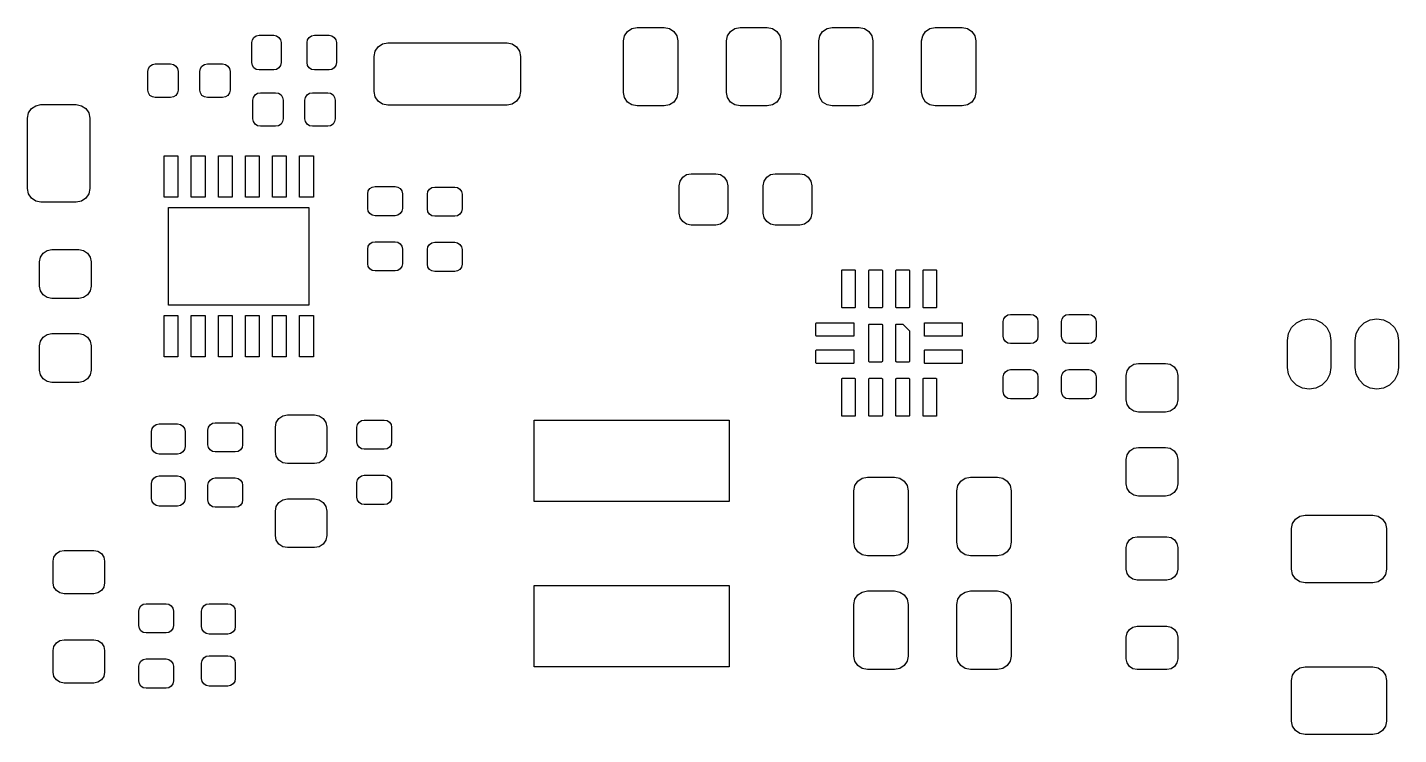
# Model space of a CAD drawing. Extents: x 102.2 to 184.7, y -143.6 to -85.5.
# Drawn here: x 125.5 to 150.8, y -143.62 to -130.57 of the extents above; entities that cross this region are included whole.
import ezdxf

# ---------------------------------------------------------------- set-up
doc = ezdxf.new("R2010")
doc.units = 0
doc.layers.add('BLACK', color=7, linetype='CONTINUOUS')

msp = doc.modelspace()

# ---------------------------------------------------------------- linework, layer by layer
at = {"layer": 'BLACK', "linetype": 'CONTINUOUS'}
for p, q in [((129.65, -130.803), (129.68, -130.76)), ((129.68, -130.76), (129.723, -130.73)), ((129.723, -130.73), (129.775, -130.72)), ((129.775, -130.72), (130.045, -130.72)), ((130.045, -130.72), (130.097, -130.73)), ((130.097, -130.73), (130.14, -130.76)), ((130.14, -130.76), (130.17, -130.803)), ((130.67, -130.803), (130.7, -130.76)), ((130.7, -130.76), (130.743, -130.73)), ((130.743, -130.73), (130.795, -130.72)), ((130.795, -130.72), (131.065, -130.72)), ((131.065, -130.72), (131.117, -130.73)), ((131.117, -130.73), (131.16, -130.76)), ((131.16, -130.76), (131.19, -130.803)), ((136.5, -130.825), (136.519, -130.729)), ((136.519, -130.729), (136.573, -130.648)), ((136.573, -130.648), (136.654, -130.594)), ((136.654, -130.594), (136.75, -130.575)), ((136.75, -130.575), (137.25, -130.575)), ((137.25, -130.575), (137.346, -130.594)), ((137.346, -130.594), (137.427, -130.648)), ((137.427, -130.648), (137.481, -130.729)), ((137.481, -130.729), (137.5, -130.825)), ((138.4, -130.825), (138.419, -130.729)), ((138.419, -130.729), (138.473, -130.648)), ((138.473, -130.648), (138.554, -130.594)), ((138.554, -130.594), (138.65, -130.575)), ((138.65, -130.575), (139.15, -130.575)), ((139.15, -130.575), (139.246, -130.594)), ((139.246, -130.594), (139.327, -130.648)), ((139.327, -130.648), (139.381, -130.729)), ((139.381, -130.729), (139.4, -130.825)), ((140.1, -130.825), (140.119, -130.729)), ((140.119, -130.729), (140.173, -130.648)), ((140.173, -130.648), (140.254, -130.594)), ((140.254, -130.594), (140.35, -130.575)), ((140.35, -130.575), (140.85, -130.575)), ((140.85, -130.575), (140.946, -130.594)), ((140.946, -130.594), (141.027, -130.648)), ((141.027, -130.648), (141.081, -130.729)), ((141.081, -130.729), (141.1, -130.825)), ((142, -130.825), (142.019, -130.729)), ((142.019, -130.729), (142.073, -130.648)), ((142.073, -130.648), (142.154, -130.594)), ((142.154, -130.594), (142.25, -130.575)), ((142.25, -130.575), (142.75, -130.575)), ((142.75, -130.575), (142.846, -130.594)), ((142.846, -130.594), (142.927, -130.648)), ((142.927, -130.648), (142.981, -130.729)), ((142.981, -130.729), (143, -130.825)), ((129.64, -130.855), (129.65, -130.803)), ((129.64, -131.225), (129.64, -130.855)), ((130.17, -130.803), (130.18, -130.855)), ((130.18, -130.855), (130.18, -131.225)), ((130.66, -130.855), (130.67, -130.803)), ((130.66, -131.225), (130.66, -130.855)), ((131.19, -130.803), (131.2, -130.855)), ((131.2, -130.855), (131.2, -131.225)), ((131.9, -131.11), (131.919, -131.014)), ((131.919, -131.014), (131.973, -130.933)), ((131.973, -130.933), (132.054, -130.879)), ((132.054, -130.879), (132.15, -130.86)), ((132.15, -130.86), (134.35, -130.86)), ((134.35, -130.86), (134.446, -130.879)), ((134.446, -130.879), (134.527, -130.933)), ((134.527, -130.933), (134.581, -131.014)), ((134.581, -131.014), (134.6, -131.11)), ((136.5, -131.775), (136.5, -130.825)), ((137.5, -130.825), (137.5, -131.775)), ((138.4, -131.775), (138.4, -130.825)), ((139.4, -130.825), (139.4, -131.775)), ((140.1, -131.775), (140.1, -130.825)), ((141.1, -130.825), (141.1, -131.775)), ((142, -131.775), (142, -130.825)), ((143, -130.825), (143, -131.775)), ((127.731, -131.336), (127.761, -131.291)), ((127.761, -131.291), (127.806, -131.261)), ((127.806, -131.261), (127.86, -131.25)), ((127.86, -131.25), (128.14, -131.25)), ((128.14, -131.25), (128.194, -131.261)), ((128.194, -131.261), (128.239, -131.291)), ((128.239, -131.291), (128.269, -131.336)), ((128.691, -131.336), (128.721, -131.291)), ((128.721, -131.291), (128.766, -131.261)), ((128.766, -131.261), (128.82, -131.25)), ((128.82, -131.25), (129.1, -131.25)), ((129.1, -131.25), (129.154, -131.261)), ((129.154, -131.261), (129.199, -131.291)), ((129.199, -131.291), (129.229, -131.336)), ((129.65, -131.277), (129.64, -131.225)), ((129.68, -131.32), (129.65, -131.277)), ((130.17, -131.277), (130.14, -131.32)), ((130.18, -131.225), (130.17, -131.277)), ((130.67, -131.277), (130.66, -131.225)), ((130.7, -131.32), (130.67, -131.277)), ((131.19, -131.277), (131.16, -131.32)), ((131.2, -131.225), (131.19, -131.277)), ((131.9, -131.76), (131.9, -131.11)), ((134.6, -131.11), (134.6, -131.76)), ((127.72, -131.39), (127.731, -131.336)), ((127.72, -131.73), (127.72, -131.39)), ((128.269, -131.336), (128.28, -131.39)), ((128.28, -131.39), (128.28, -131.73)), ((128.68, -131.39), (128.691, -131.336)), ((128.68, -131.73), (128.68, -131.39)), ((129.229, -131.336), (129.24, -131.39)), ((129.24, -131.39), (129.24, -131.73)), ((129.723, -131.35), (129.68, -131.32)), ((129.775, -131.36), (129.723, -131.35)), ((130.045, -131.36), (129.775, -131.36)), ((130.097, -131.35), (130.045, -131.36)), ((130.14, -131.32), (130.097, -131.35)), ((130.743, -131.35), (130.7, -131.32)), ((130.795, -131.36), (130.743, -131.35)), ((131.065, -131.36), (130.795, -131.36)), ((131.117, -131.35), (131.065, -131.36)), ((131.16, -131.32), (131.117, -131.35)), ((127.731, -131.784), (127.72, -131.73)), ((127.761, -131.829), (127.731, -131.784)), ((128.269, -131.784), (128.239, -131.829)), ((128.28, -131.73), (128.269, -131.784)), ((128.691, -131.784), (128.68, -131.73)), ((128.721, -131.829), (128.691, -131.784)), ((129.229, -131.784), (129.199, -131.829)), ((129.24, -131.73), (129.229, -131.784)), ((129.701, -131.821), (129.746, -131.791)), ((129.746, -131.791), (129.8, -131.78)), ((129.8, -131.78), (130.08, -131.78)), ((130.08, -131.78), (130.134, -131.791)), ((130.134, -131.791), (130.179, -131.821)), ((130.661, -131.821), (130.706, -131.791)), ((130.706, -131.791), (130.76, -131.78)), ((130.76, -131.78), (131.04, -131.78)), ((131.04, -131.78), (131.094, -131.791)), ((131.094, -131.791), (131.139, -131.821)), ((131.919, -131.856), (131.9, -131.76)), ((134.6, -131.76), (134.581, -131.856)), ((136.519, -131.871), (136.5, -131.775)), ((137.5, -131.775), (137.481, -131.871)), ((138.419, -131.871), (138.4, -131.775)), ((139.4, -131.775), (139.381, -131.871)), ((140.119, -131.871), (140.1, -131.775)), ((141.1, -131.775), (141.081, -131.871)), ((142.019, -131.871), (142, -131.775)), ((143, -131.775), (142.981, -131.871)), ((125.573, -132.073), (125.654, -132.019)), ((125.654, -132.019), (125.75, -132)), ((125.75, -132), (126.4, -132)), ((126.4, -132), (126.496, -132.019)), ((126.496, -132.019), (126.577, -132.073)), ((127.806, -131.859), (127.761, -131.829)), ((127.86, -131.87), (127.806, -131.859)), ((128.14, -131.87), (127.86, -131.87)), ((128.194, -131.859), (128.14, -131.87)), ((128.239, -131.829), (128.194, -131.859)), ((128.766, -131.859), (128.721, -131.829)), ((128.82, -131.87), (128.766, -131.859)), ((129.1, -131.87), (128.82, -131.87)), ((129.154, -131.859), (129.1, -131.87)), ((129.199, -131.829), (129.154, -131.859)), ((129.66, -131.92), (129.671, -131.866)), ((129.66, -132.26), (129.66, -131.92)), ((129.671, -131.866), (129.701, -131.821)), ((130.179, -131.821), (130.209, -131.866)), ((130.209, -131.866), (130.22, -131.92)), ((130.22, -131.92), (130.22, -132.26)), ((130.62, -131.92), (130.631, -131.866)), ((130.62, -132.26), (130.62, -131.92)), ((130.631, -131.866), (130.661, -131.821)), ((131.139, -131.821), (131.169, -131.866)), ((131.169, -131.866), (131.18, -131.92)), ((131.18, -131.92), (131.18, -132.26)), ((131.973, -131.937), (131.919, -131.856)), ((132.054, -131.991), (131.973, -131.937)), ((132.15, -132.01), (132.054, -131.991)), ((134.35, -132.01), (132.15, -132.01)), ((134.446, -131.991), (134.35, -132.01)), ((134.527, -131.937), (134.446, -131.991)), ((134.581, -131.856), (134.527, -131.937)), ((136.573, -131.952), (136.519, -131.871)), ((136.654, -132.006), (136.573, -131.952)), ((136.75, -132.025), (136.654, -132.006)), ((137.25, -132.025), (136.75, -132.025)), ((137.346, -132.006), (137.25, -132.025)), ((137.427, -131.952), (137.346, -132.006)), ((137.481, -131.871), (137.427, -131.952)), ((138.473, -131.952), (138.419, -131.871)), ((138.554, -132.006), (138.473, -131.952)), ((138.65, -132.025), (138.554, -132.006)), ((139.15, -132.025), (138.65, -132.025)), ((139.246, -132.006), (139.15, -132.025)), ((139.327, -131.952), (139.246, -132.006)), ((139.381, -131.871), (139.327, -131.952)), ((140.173, -131.952), (140.119, -131.871)), ((140.254, -132.006), (140.173, -131.952)), ((140.35, -132.025), (140.254, -132.006)), ((140.85, -132.025), (140.35, -132.025)), ((140.946, -132.006), (140.85, -132.025)), ((141.027, -131.952), (140.946, -132.006)), ((141.081, -131.871), (141.027, -131.952)), ((142.073, -131.952), (142.019, -131.871)), ((142.154, -132.006), (142.073, -131.952)), ((142.25, -132.025), (142.154, -132.006)), ((142.75, -132.025), (142.25, -132.025)), ((142.846, -132.006), (142.75, -132.025)), ((142.927, -131.952), (142.846, -132.006)), ((142.981, -131.871), (142.927, -131.952)), ((125.5, -132.25), (125.519, -132.154)), ((125.5, -133.55), (125.5, -132.25)), ((125.519, -132.154), (125.573, -132.073)), ((126.577, -132.073), (126.631, -132.154)), ((126.631, -132.154), (126.65, -132.25)), ((126.65, -132.25), (126.65, -133.55)), ((129.671, -132.314), (129.66, -132.26)), ((129.701, -132.359), (129.671, -132.314)), ((130.209, -132.314), (130.179, -132.359)), ((130.22, -132.26), (130.209, -132.314)), ((130.631, -132.314), (130.62, -132.26)), ((130.661, -132.359), (130.631, -132.314)), ((131.169, -132.314), (131.139, -132.359)), ((131.18, -132.26), (131.169, -132.314)), ((129.746, -132.389), (129.701, -132.359)), ((129.8, -132.4), (129.746, -132.389)), ((130.08, -132.4), (129.8, -132.4)), ((130.134, -132.389), (130.08, -132.4)), ((130.179, -132.359), (130.134, -132.389)), ((130.706, -132.389), (130.661, -132.359)), ((130.76, -132.4), (130.706, -132.389)), ((131.04, -132.4), (130.76, -132.4)), ((131.094, -132.389), (131.04, -132.4)), ((131.139, -132.359), (131.094, -132.389)), ((128.023, -133.706), (128.023, -132.944)), ((128.023, -132.944), (128.277, -132.944)), ((128.277, -132.944), (128.277, -133.706)), ((128.523, -133.706), (128.523, -132.944)), ((128.523, -132.944), (128.777, -132.944)), ((128.777, -132.944), (128.777, -133.706)), ((129.023, -133.706), (129.023, -132.944)), ((129.023, -132.944), (129.277, -132.944)), ((129.277, -132.944), (129.277, -133.706)), ((129.523, -133.706), (129.523, -132.944)), ((129.523, -132.944), (129.777, -132.944)), ((129.777, -132.944), (129.777, -133.706)), ((130.023, -133.706), (130.023, -132.944)), ((130.023, -132.944), (130.277, -132.944)), ((130.277, -132.944), (130.277, -133.706)), ((130.523, -133.706), (130.523, -132.944)), ((130.523, -132.944), (130.777, -132.944)), ((130.777, -132.944), (130.777, -133.706)), ((137.591, -133.341), (137.664, -133.292)), ((137.664, -133.292), (137.75, -133.275)), ((137.75, -133.275), (138.2, -133.275)), ((138.2, -133.275), (138.286, -133.292)), ((138.286, -133.292), (138.359, -133.341)), ((139.141, -133.341), (139.214, -133.292)), ((139.214, -133.292), (139.3, -133.275)), ((139.3, -133.275), (139.75, -133.275)), ((139.75, -133.275), (139.836, -133.292)), ((139.836, -133.292), (139.909, -133.341)), ((125.519, -133.646), (125.5, -133.55)), ((126.65, -133.55), (126.631, -133.646)), ((131.79, -133.593), (131.82, -133.55)), ((131.82, -133.55), (131.863, -133.52)), ((131.863, -133.52), (131.915, -133.51)), ((131.915, -133.51), (132.285, -133.51)), ((132.285, -133.51), (132.337, -133.52)), ((132.337, -133.52), (132.38, -133.55)), ((132.38, -133.55), (132.41, -133.593)), ((132.89, -133.603), (132.92, -133.56)), ((132.92, -133.56), (132.963, -133.53)), ((132.963, -133.53), (133.015, -133.52)), ((133.015, -133.52), (133.385, -133.52)), ((133.385, -133.52), (133.437, -133.53)), ((133.437, -133.53), (133.48, -133.56)), ((133.48, -133.56), (133.51, -133.603)), ((137.525, -133.5), (137.542, -133.414)), ((137.525, -134), (137.525, -133.5)), ((137.542, -133.414), (137.591, -133.341)), ((138.359, -133.341), (138.408, -133.414)), ((138.408, -133.414), (138.425, -133.5)), ((138.425, -133.5), (138.425, -134)), ((139.075, -133.5), (139.092, -133.414)), ((139.075, -134), (139.075, -133.5)), ((139.092, -133.414), (139.141, -133.341)), ((139.909, -133.341), (139.958, -133.414)), ((139.958, -133.414), (139.975, -133.5)), ((139.975, -133.5), (139.975, -134)), ((125.573, -133.727), (125.519, -133.646)), ((125.654, -133.781), (125.573, -133.727)), ((125.75, -133.8), (125.654, -133.781)), ((126.4, -133.8), (125.75, -133.8)), ((126.496, -133.781), (126.4, -133.8)), ((126.577, -133.727), (126.496, -133.781)), ((126.631, -133.646), (126.577, -133.727)), ((128.277, -133.706), (128.023, -133.706)), ((128.777, -133.706), (128.523, -133.706)), ((129.277, -133.706), (129.023, -133.706)), ((129.777, -133.706), (129.523, -133.706)), ((130.277, -133.706), (130.023, -133.706)), ((130.777, -133.706), (130.523, -133.706)), ((131.78, -133.645), (131.79, -133.593)), ((131.78, -133.915), (131.78, -133.645)), ((132.41, -133.593), (132.42, -133.645)), ((132.42, -133.645), (132.42, -133.915)), ((132.88, -133.655), (132.89, -133.603)), ((132.88, -133.925), (132.88, -133.655)), ((133.51, -133.603), (133.52, -133.655)), ((133.52, -133.655), (133.52, -133.925)), ((128.105, -135.7), (128.105, -133.897)), ((128.105, -133.897), (130.695, -133.897)), ((130.695, -133.897), (130.695, -135.7)), ((131.79, -133.967), (131.78, -133.915)), ((131.82, -134.01), (131.79, -133.967)), ((131.863, -134.04), (131.82, -134.01)), ((131.915, -134.05), (131.863, -134.04)), ((132.285, -134.05), (131.915, -134.05)), ((132.337, -134.04), (132.285, -134.05)), ((132.38, -134.01), (132.337, -134.04)), ((132.41, -133.967), (132.38, -134.01)), ((132.42, -133.915), (132.41, -133.967)), ((132.89, -133.977), (132.88, -133.925)), ((132.92, -134.02), (132.89, -133.977)), ((132.963, -134.05), (132.92, -134.02)), ((133.015, -134.06), (132.963, -134.05)), ((133.385, -134.06), (133.015, -134.06)), ((133.437, -134.05), (133.385, -134.06)), ((133.48, -134.02), (133.437, -134.05)), ((133.51, -133.977), (133.48, -134.02)), ((133.52, -133.925), (133.51, -133.977)), ((137.542, -134.086), (137.525, -134)), ((137.591, -134.159), (137.542, -134.086)), ((138.408, -134.086), (138.359, -134.159)), ((138.425, -134), (138.408, -134.086)), ((139.092, -134.086), (139.075, -134)), ((139.141, -134.159), (139.092, -134.086)), ((139.958, -134.086), (139.909, -134.159)), ((139.975, -134), (139.958, -134.086)), ((137.664, -134.208), (137.591, -134.159)), ((137.75, -134.225), (137.664, -134.208)), ((138.2, -134.225), (137.75, -134.225)), ((138.286, -134.208), (138.2, -134.225)), ((138.359, -134.159), (138.286, -134.208)), ((139.214, -134.208), (139.141, -134.159)), ((139.3, -134.225), (139.214, -134.208)), ((139.75, -134.225), (139.3, -134.225)), ((139.836, -134.208), (139.75, -134.225)), ((139.909, -134.159), (139.836, -134.208)), ((131.79, -134.613), (131.82, -134.57)), ((131.82, -134.57), (131.863, -134.54)), ((131.863, -134.54), (131.915, -134.53)), ((131.915, -134.53), (132.285, -134.53)), ((132.285, -134.53), (132.337, -134.54)), ((132.337, -134.54), (132.38, -134.57)), ((132.38, -134.57), (132.41, -134.613)), ((132.89, -134.623), (132.92, -134.58)), ((132.92, -134.58), (132.963, -134.55)), ((132.963, -134.55), (133.015, -134.54)), ((133.015, -134.54), (133.385, -134.54)), ((133.385, -134.54), (133.437, -134.55)), ((133.437, -134.55), (133.48, -134.58)), ((133.48, -134.58), (133.51, -134.623)), ((125.725, -134.9), (125.742, -134.814)), ((125.742, -134.814), (125.791, -134.741)), ((125.791, -134.741), (125.864, -134.692)), ((125.864, -134.692), (125.95, -134.675)), ((125.95, -134.675), (126.45, -134.675)), ((126.45, -134.675), (126.536, -134.692)), ((126.536, -134.692), (126.609, -134.741)), ((126.609, -134.741), (126.658, -134.814)), ((126.658, -134.814), (126.675, -134.9)), ((131.78, -134.665), (131.79, -134.613)), ((131.78, -134.935), (131.78, -134.665)), ((132.41, -134.613), (132.42, -134.665)), ((132.42, -134.665), (132.42, -134.935)), ((132.88, -134.675), (132.89, -134.623)), ((132.88, -134.945), (132.88, -134.675)), ((133.51, -134.623), (133.52, -134.675)), ((133.52, -134.675), (133.52, -134.945)), ((125.725, -135.35), (125.725, -134.9)), ((126.675, -134.9), (126.675, -135.35)), ((131.79, -134.987), (131.78, -134.935)), ((131.82, -135.03), (131.79, -134.987)), ((131.863, -135.06), (131.82, -135.03)), ((131.915, -135.07), (131.863, -135.06)), ((132.285, -135.07), (131.915, -135.07)), ((132.337, -135.06), (132.285, -135.07)), ((132.38, -135.03), (132.337, -135.06)), ((132.41, -134.987), (132.38, -135.03)), ((132.42, -134.935), (132.41, -134.987)), ((132.89, -134.997), (132.88, -134.945)), ((132.92, -135.04), (132.89, -134.997)), ((132.963, -135.07), (132.92, -135.04)), ((133.015, -135.08), (132.963, -135.07)), ((133.385, -135.08), (133.015, -135.08)), ((133.437, -135.07), (133.385, -135.08)), ((133.48, -135.04), (133.437, -135.07)), ((133.51, -134.997), (133.48, -135.04)), ((133.52, -134.945), (133.51, -134.997)), ((140.525, -135.062), (140.526, -135.058)), ((140.525, -135.737), (140.525, -135.062)), ((140.526, -135.058), (140.529, -135.054)), ((140.529, -135.054), (140.533, -135.051)), ((140.533, -135.051), (140.537, -135.05)), ((140.537, -135.05), (140.762, -135.05)), ((140.762, -135.05), (140.767, -135.051)), ((140.767, -135.051), (140.771, -135.054)), ((140.771, -135.054), (140.774, -135.058)), ((140.774, -135.058), (140.775, -135.062)), ((140.775, -135.062), (140.775, -135.737)), ((141.025, -135.062), (141.026, -135.058)), ((141.025, -135.737), (141.025, -135.062)), ((141.026, -135.058), (141.029, -135.054)), ((141.029, -135.054), (141.033, -135.051)), ((141.033, -135.051), (141.037, -135.05)), ((141.037, -135.05), (141.262, -135.05)), ((141.262, -135.05), (141.267, -135.051)), ((141.267, -135.051), (141.271, -135.054)), ((141.271, -135.054), (141.274, -135.058)), ((141.274, -135.058), (141.275, -135.062)), ((141.275, -135.062), (141.275, -135.737)), ((141.525, -135.062), (141.526, -135.058)), ((141.525, -135.737), (141.525, -135.062)), ((141.526, -135.058), (141.529, -135.054)), ((141.529, -135.054), (141.533, -135.051)), ((141.533, -135.051), (141.537, -135.05)), ((141.537, -135.05), (141.762, -135.05)), ((141.762, -135.05), (141.767, -135.051)), ((141.767, -135.051), (141.771, -135.054)), ((141.771, -135.054), (141.774, -135.058)), ((141.774, -135.058), (141.775, -135.062)), ((141.775, -135.062), (141.775, -135.737)), ((142.025, -135.062), (142.026, -135.058)), ((142.025, -135.737), (142.025, -135.062)), ((142.026, -135.058), (142.029, -135.054)), ((142.029, -135.054), (142.033, -135.051)), ((142.033, -135.051), (142.037, -135.05)), ((142.037, -135.05), (142.262, -135.05)), ((142.262, -135.05), (142.267, -135.051)), ((142.267, -135.051), (142.271, -135.054)), ((142.271, -135.054), (142.274, -135.058)), ((142.274, -135.058), (142.275, -135.062)), ((142.275, -135.062), (142.275, -135.737)), ((125.742, -135.436), (125.725, -135.35)), ((126.675, -135.35), (126.658, -135.436)), ((125.791, -135.509), (125.742, -135.436)), ((125.864, -135.558), (125.791, -135.509)), ((125.95, -135.575), (125.864, -135.558)), ((126.45, -135.575), (125.95, -135.575)), ((126.536, -135.558), (126.45, -135.575)), ((126.609, -135.509), (126.536, -135.558)), ((126.658, -135.436), (126.609, -135.509)), ((130.695, -135.7), (128.105, -135.7)), ((140.526, -135.742), (140.525, -135.737)), ((140.529, -135.746), (140.526, -135.742)), ((140.533, -135.749), (140.529, -135.746)), ((140.537, -135.75), (140.533, -135.749)), ((140.762, -135.75), (140.537, -135.75)), ((140.767, -135.749), (140.762, -135.75)), ((140.771, -135.746), (140.767, -135.749)), ((140.774, -135.742), (140.771, -135.746)), ((140.775, -135.737), (140.774, -135.742)), ((141.026, -135.742), (141.025, -135.737)), ((141.029, -135.746), (141.026, -135.742)), ((141.033, -135.749), (141.029, -135.746)), ((141.037, -135.75), (141.033, -135.749)), ((141.262, -135.75), (141.037, -135.75)), ((141.267, -135.749), (141.262, -135.75)), ((141.271, -135.746), (141.267, -135.749)), ((141.274, -135.742), (141.271, -135.746)), ((141.275, -135.737), (141.274, -135.742)), ((141.526, -135.742), (141.525, -135.737)), ((141.529, -135.746), (141.526, -135.742)), ((141.533, -135.749), (141.529, -135.746)), ((141.537, -135.75), (141.533, -135.749)), ((141.762, -135.75), (141.537, -135.75)), ((141.767, -135.749), (141.762, -135.75)), ((141.771, -135.746), (141.767, -135.749)), ((141.774, -135.742), (141.771, -135.746)), ((141.775, -135.737), (141.774, -135.742)), ((142.026, -135.742), (142.025, -135.737)), ((142.029, -135.746), (142.026, -135.742)), ((142.033, -135.749), (142.029, -135.746)), ((142.037, -135.75), (142.033, -135.749)), ((142.262, -135.75), (142.037, -135.75)), ((142.267, -135.749), (142.262, -135.75)), ((142.271, -135.746), (142.267, -135.749)), ((142.274, -135.742), (142.271, -135.746)), ((142.275, -135.737), (142.274, -135.742)), ((128.023, -136.652), (128.023, -135.89)), ((128.023, -135.89), (128.277, -135.89)), ((128.277, -135.89), (128.277, -136.652)), ((128.523, -136.652), (128.523, -135.89)), ((128.523, -135.89), (128.777, -135.89)), ((128.777, -135.89), (128.777, -136.652)), ((129.023, -136.652), (129.023, -135.89)), ((129.023, -135.89), (129.277, -135.89)), ((129.277, -135.89), (129.277, -136.652)), ((129.523, -136.652), (129.523, -135.89)), ((129.523, -135.89), (129.777, -135.89)), ((129.777, -135.89), (129.777, -136.652)), ((130.023, -136.652), (130.023, -135.89)), ((130.023, -135.89), (130.277, -135.89)), ((130.277, -135.89), (130.277, -136.652)), ((130.523, -136.652), (130.523, -135.89)), ((130.523, -135.89), (130.777, -135.89)), ((130.777, -135.89), (130.777, -136.652)), ((140.05, -136.037), (140.051, -136.033)), ((140.05, -136.262), (140.05, -136.037)), ((140.051, -136.033), (140.054, -136.029)), ((140.054, -136.029), (140.058, -136.026)), ((140.058, -136.026), (140.062, -136.025)), ((140.062, -136.025), (140.737, -136.025)), ((140.737, -136.025), (140.742, -136.026)), ((140.742, -136.026), (140.746, -136.029)), ((140.746, -136.029), (140.749, -136.033)), ((140.749, -136.033), (140.75, -136.037)), ((140.75, -136.037), (140.75, -136.262)), ((141.025, -136.062), (141.026, -136.058)), ((141.025, -136.737), (141.025, -136.062)), ((141.026, -136.058), (141.029, -136.054)), ((141.029, -136.054), (141.033, -136.051)), ((141.033, -136.051), (141.037, -136.05)), ((141.037, -136.05), (141.262, -136.05)), ((141.262, -136.05), (141.267, -136.051)), ((141.267, -136.051), (141.271, -136.054)), ((141.271, -136.054), (141.274, -136.058)), ((141.274, -136.058), (141.275, -136.062)), ((141.275, -136.062), (141.275, -136.737)), ((141.525, -136.062), (141.526, -136.058)), ((141.525, -136.737), (141.525, -136.062)), ((141.526, -136.058), (141.529, -136.054)), ((141.529, -136.054), (141.533, -136.051)), ((141.533, -136.051), (141.537, -136.05)), ((141.537, -136.05), (141.65, -136.05)), ((141.65, -136.05), (141.775, -136.175)), ((142.05, -136.037), (142.051, -136.033)), ((142.05, -136.262), (142.05, -136.037)), ((142.051, -136.033), (142.054, -136.029)), ((142.054, -136.029), (142.058, -136.026)), ((142.058, -136.026), (142.062, -136.025)), ((142.062, -136.025), (142.737, -136.025)), ((142.737, -136.025), (142.742, -136.026)), ((142.742, -136.026), (142.746, -136.029)), ((142.746, -136.029), (142.749, -136.033)), ((142.749, -136.033), (142.75, -136.037)), ((142.75, -136.037), (142.75, -136.262)), ((143.505, -136.005), (143.515, -135.953)), ((143.505, -136.275), (143.505, -136.005)), ((143.515, -135.953), (143.545, -135.91)), ((143.545, -135.91), (143.588, -135.88)), ((143.588, -135.88), (143.64, -135.87)), ((143.64, -135.87), (144.01, -135.87)), ((144.01, -135.87), (144.062, -135.88)), ((144.062, -135.88), (144.105, -135.91)), ((144.105, -135.91), (144.135, -135.953)), ((144.135, -135.953), (144.145, -136.005)), ((144.145, -136.005), (144.145, -136.275)), ((144.58, -136.005), (144.59, -135.953)), ((144.58, -136.275), (144.58, -136.005)), ((144.59, -135.953), (144.62, -135.91)), ((144.62, -135.91), (144.663, -135.88)), ((144.663, -135.88), (144.715, -135.87)), ((144.715, -135.87), (145.085, -135.87)), ((145.085, -135.87), (145.137, -135.88)), ((145.137, -135.88), (145.18, -135.91)), ((145.18, -135.91), (145.21, -135.953)), ((145.21, -135.953), (145.22, -136.005)), ((145.22, -136.005), (145.22, -136.275)), ((148.826, -136.115), (148.915, -136.026)), ((148.915, -136.026), (149.026, -135.97)), ((149.026, -135.97), (149.15, -135.95)), ((149.15, -135.95), (149.274, -135.97)), ((149.274, -135.97), (149.385, -136.026)), ((149.385, -136.026), (149.474, -136.115)), ((150.076, -136.115), (150.165, -136.026)), ((150.165, -136.026), (150.276, -135.97)), ((150.276, -135.97), (150.4, -135.95)), ((150.4, -135.95), (150.524, -135.97)), ((150.524, -135.97), (150.635, -136.026)), ((150.635, -136.026), (150.724, -136.115)), ((125.725, -136.45), (125.742, -136.364)), ((125.742, -136.364), (125.791, -136.291)), ((125.791, -136.291), (125.864, -136.242)), ((125.864, -136.242), (125.95, -136.225)), ((125.95, -136.225), (126.45, -136.225)), ((126.45, -136.225), (126.536, -136.242)), ((126.536, -136.242), (126.609, -136.291)), ((126.609, -136.291), (126.658, -136.364)), ((126.658, -136.364), (126.675, -136.45)), ((140.051, -136.267), (140.05, -136.262)), ((140.054, -136.271), (140.051, -136.267)), ((140.058, -136.274), (140.054, -136.271)), ((140.062, -136.275), (140.058, -136.274)), ((140.737, -136.275), (140.062, -136.275)), ((140.742, -136.274), (140.737, -136.275)), ((140.746, -136.271), (140.742, -136.274)), ((140.749, -136.267), (140.746, -136.271)), ((140.75, -136.262), (140.749, -136.267)), ((141.775, -136.175), (141.775, -136.737)), ((142.051, -136.267), (142.05, -136.262)), ((142.054, -136.271), (142.051, -136.267)), ((142.058, -136.274), (142.054, -136.271)), ((142.062, -136.275), (142.058, -136.274)), ((142.737, -136.275), (142.062, -136.275)), ((142.742, -136.274), (142.737, -136.275)), ((142.746, -136.271), (142.742, -136.274)), ((142.749, -136.267), (142.746, -136.271)), ((142.75, -136.262), (142.749, -136.267)), ((143.515, -136.327), (143.505, -136.275)), ((143.545, -136.37), (143.515, -136.327)), ((144.135, -136.327), (144.105, -136.37)), ((144.145, -136.275), (144.135, -136.327)), ((144.59, -136.327), (144.58, -136.275)), ((144.62, -136.37), (144.59, -136.327)), ((145.21, -136.327), (145.18, -136.37)), ((145.22, -136.275), (145.21, -136.327)), ((148.75, -136.35), (148.77, -136.226)), ((148.75, -136.85), (148.75, -136.35)), ((148.77, -136.226), (148.826, -136.115)), ((149.474, -136.115), (149.53, -136.226)), ((149.53, -136.226), (149.55, -136.35)), ((149.55, -136.35), (149.55, -136.85)), ((150, -136.35), (150.02, -136.226)), ((150, -136.85), (150, -136.35)), ((150.02, -136.226), (150.076, -136.115)), ((150.724, -136.115), (150.78, -136.226)), ((150.78, -136.226), (150.8, -136.35)), ((150.8, -136.35), (150.8, -136.85)), ((125.725, -136.9), (125.725, -136.45)), ((126.675, -136.45), (126.675, -136.9)), ((140.05, -136.537), (140.051, -136.533)), ((140.05, -136.762), (140.05, -136.537)), ((140.051, -136.533), (140.054, -136.529)), ((140.054, -136.529), (140.058, -136.526)), ((140.058, -136.526), (140.062, -136.525)), ((140.062, -136.525), (140.737, -136.525)), ((140.737, -136.525), (140.742, -136.526)), ((140.742, -136.526), (140.746, -136.529)), ((140.746, -136.529), (140.749, -136.533)), ((140.749, -136.533), (140.75, -136.537)), ((140.75, -136.537), (140.75, -136.762)), ((142.05, -136.537), (142.051, -136.533)), ((142.05, -136.762), (142.05, -136.537)), ((142.051, -136.533), (142.054, -136.529)), ((142.054, -136.529), (142.058, -136.526)), ((142.058, -136.526), (142.062, -136.525)), ((142.062, -136.525), (142.737, -136.525)), ((142.737, -136.525), (142.742, -136.526)), ((142.742, -136.526), (142.746, -136.529)), ((142.746, -136.529), (142.749, -136.533)), ((142.749, -136.533), (142.75, -136.537)), ((142.75, -136.537), (142.75, -136.762)), ((143.588, -136.4), (143.545, -136.37)), ((143.64, -136.41), (143.588, -136.4)), ((144.01, -136.41), (143.64, -136.41)), ((144.062, -136.4), (144.01, -136.41)), ((144.105, -136.37), (144.062, -136.4)), ((144.663, -136.4), (144.62, -136.37)), ((144.715, -136.41), (144.663, -136.4)), ((145.085, -136.41), (144.715, -136.41)), ((145.137, -136.4), (145.085, -136.41)), ((145.18, -136.37), (145.137, -136.4)), ((128.277, -136.652), (128.023, -136.652)), ((128.777, -136.652), (128.523, -136.652)), ((129.277, -136.652), (129.023, -136.652)), ((129.777, -136.652), (129.523, -136.652)), ((130.277, -136.652), (130.023, -136.652)), ((130.777, -136.652), (130.523, -136.652)), ((140.051, -136.767), (140.05, -136.762)), ((140.054, -136.771), (140.051, -136.767)), ((140.058, -136.774), (140.054, -136.771)), ((140.062, -136.775), (140.058, -136.774)), ((140.737, -136.775), (140.062, -136.775)), ((140.742, -136.774), (140.737, -136.775)), ((140.746, -136.771), (140.742, -136.774)), ((140.749, -136.767), (140.746, -136.771)), ((140.75, -136.762), (140.749, -136.767)), ((141.026, -136.742), (141.025, -136.737)), ((141.029, -136.746), (141.026, -136.742)), ((141.033, -136.749), (141.029, -136.746)), ((141.037, -136.75), (141.033, -136.749)), ((141.262, -136.75), (141.037, -136.75)), ((141.267, -136.749), (141.262, -136.75)), ((141.271, -136.746), (141.267, -136.749)), ((141.274, -136.742), (141.271, -136.746)), ((141.275, -136.737), (141.274, -136.742)), ((141.526, -136.742), (141.525, -136.737)), ((141.529, -136.746), (141.526, -136.742)), ((141.533, -136.749), (141.529, -136.746)), ((141.537, -136.75), (141.533, -136.749)), ((141.762, -136.75), (141.537, -136.75)), ((141.767, -136.749), (141.762, -136.75)), ((141.771, -136.746), (141.767, -136.749)), ((141.774, -136.742), (141.771, -136.746)), ((141.775, -136.737), (141.774, -136.742)), ((142.051, -136.767), (142.05, -136.762)), ((142.054, -136.771), (142.051, -136.767)), ((142.058, -136.774), (142.054, -136.771)), ((142.062, -136.775), (142.058, -136.774)), ((142.737, -136.775), (142.062, -136.775)), ((142.742, -136.774), (142.737, -136.775)), ((142.746, -136.771), (142.742, -136.774)), ((142.749, -136.767), (142.746, -136.771)), ((142.75, -136.762), (142.749, -136.767)), ((145.792, -136.914), (145.841, -136.841)), ((145.841, -136.841), (145.914, -136.792)), ((145.914, -136.792), (146, -136.775)), ((146, -136.775), (146.5, -136.775)), ((146.5, -136.775), (146.586, -136.792)), ((146.586, -136.792), (146.659, -136.841)), ((146.659, -136.841), (146.708, -136.914)), ((148.77, -136.974), (148.75, -136.85)), ((149.55, -136.85), (149.53, -136.974)), ((150.02, -136.974), (150, -136.85)), ((150.8, -136.85), (150.78, -136.974)), ((125.742, -136.986), (125.725, -136.9)), ((125.791, -137.059), (125.742, -136.986)), ((125.864, -137.108), (125.791, -137.059)), ((125.95, -137.125), (125.864, -137.108)), ((126.45, -137.125), (125.95, -137.125)), ((126.536, -137.108), (126.45, -137.125)), ((126.609, -137.059), (126.536, -137.108)), ((126.658, -136.986), (126.609, -137.059)), ((126.675, -136.9), (126.658, -136.986)), ((140.525, -137.062), (140.526, -137.058)), ((140.525, -137.737), (140.525, -137.062)), ((140.526, -137.058), (140.529, -137.054)), ((140.529, -137.054), (140.533, -137.051)), ((140.533, -137.051), (140.537, -137.05)), ((140.537, -137.05), (140.762, -137.05)), ((140.762, -137.05), (140.767, -137.051)), ((140.767, -137.051), (140.771, -137.054)), ((140.771, -137.054), (140.774, -137.058)), ((140.774, -137.058), (140.775, -137.062)), ((140.775, -137.062), (140.775, -137.737)), ((141.025, -137.062), (141.026, -137.058)), ((141.025, -137.737), (141.025, -137.062)), ((141.026, -137.058), (141.029, -137.054)), ((141.029, -137.054), (141.033, -137.051)), ((141.033, -137.051), (141.037, -137.05)), ((141.037, -137.05), (141.262, -137.05)), ((141.262, -137.05), (141.267, -137.051)), ((141.267, -137.051), (141.271, -137.054)), ((141.271, -137.054), (141.274, -137.058)), ((141.274, -137.058), (141.275, -137.062)), ((141.275, -137.062), (141.275, -137.737)), ((141.525, -137.062), (141.526, -137.058)), ((141.525, -137.737), (141.525, -137.062)), ((141.526, -137.058), (141.529, -137.054)), ((141.529, -137.054), (141.533, -137.051)), ((141.533, -137.051), (141.537, -137.05)), ((141.537, -137.05), (141.762, -137.05)), ((141.762, -137.05), (141.767, -137.051)), ((141.767, -137.051), (141.771, -137.054)), ((141.771, -137.054), (141.774, -137.058)), ((141.774, -137.058), (141.775, -137.062)), ((141.775, -137.062), (141.775, -137.737)), ((142.025, -137.062), (142.026, -137.058)), ((142.025, -137.737), (142.025, -137.062)), ((142.026, -137.058), (142.029, -137.054)), ((142.029, -137.054), (142.033, -137.051)), ((142.033, -137.051), (142.037, -137.05)), ((142.037, -137.05), (142.262, -137.05)), ((142.262, -137.05), (142.267, -137.051)), ((142.267, -137.051), (142.271, -137.054)), ((142.271, -137.054), (142.274, -137.058)), ((142.274, -137.058), (142.275, -137.062)), ((142.275, -137.062), (142.275, -137.737)), ((143.505, -137.025), (143.515, -136.973)), ((143.505, -137.295), (143.505, -137.025)), ((143.515, -136.973), (143.545, -136.93)), ((143.545, -136.93), (143.588, -136.9)), ((143.588, -136.9), (143.64, -136.89)), ((143.64, -136.89), (144.01, -136.89)), ((144.01, -136.89), (144.062, -136.9)), ((144.062, -136.9), (144.105, -136.93)), ((144.105, -136.93), (144.135, -136.973)), ((144.135, -136.973), (144.145, -137.025)), ((144.145, -137.025), (144.145, -137.295)), ((144.58, -137.025), (144.59, -136.973)), ((144.58, -137.295), (144.58, -137.025)), ((144.59, -136.973), (144.62, -136.93)), ((144.62, -136.93), (144.663, -136.9)), ((144.663, -136.9), (144.715, -136.89)), ((144.715, -136.89), (145.085, -136.89)), ((145.085, -136.89), (145.137, -136.9)), ((145.137, -136.9), (145.18, -136.93)), ((145.18, -136.93), (145.21, -136.973)), ((145.21, -136.973), (145.22, -137.025)), ((145.22, -137.025), (145.22, -137.295)), ((145.775, -137), (145.792, -136.914)), ((145.775, -137.45), (145.775, -137)), ((146.708, -136.914), (146.725, -137)), ((146.725, -137), (146.725, -137.45)), ((148.826, -137.085), (148.77, -136.974)), ((148.915, -137.174), (148.826, -137.085)), ((149.474, -137.085), (149.385, -137.174)), ((149.53, -136.974), (149.474, -137.085)), ((150.076, -137.085), (150.02, -136.974)), ((150.165, -137.174), (150.076, -137.085)), ((150.724, -137.085), (150.635, -137.174)), ((150.78, -136.974), (150.724, -137.085)), ((143.515, -137.347), (143.505, -137.295)), ((143.545, -137.39), (143.515, -137.347)), ((144.135, -137.347), (144.105, -137.39)), ((144.145, -137.295), (144.135, -137.347)), ((144.59, -137.347), (144.58, -137.295)), ((144.62, -137.39), (144.59, -137.347)), ((145.21, -137.347), (145.18, -137.39)), ((145.22, -137.295), (145.21, -137.347)), ((149.026, -137.23), (148.915, -137.174)), ((149.15, -137.25), (149.026, -137.23)), ((149.274, -137.23), (149.15, -137.25)), ((149.385, -137.174), (149.274, -137.23)), ((150.276, -137.23), (150.165, -137.174)), ((150.4, -137.25), (150.276, -137.23)), ((150.524, -137.23), (150.4, -137.25)), ((150.635, -137.174), (150.524, -137.23)), ((143.588, -137.42), (143.545, -137.39)), ((143.64, -137.43), (143.588, -137.42)), ((144.01, -137.43), (143.64, -137.43)), ((144.062, -137.42), (144.01, -137.43)), ((144.105, -137.39), (144.062, -137.42)), ((144.663, -137.42), (144.62, -137.39)), ((144.715, -137.43), (144.663, -137.42)), ((145.085, -137.43), (144.715, -137.43)), ((145.137, -137.42), (145.085, -137.43)), ((145.18, -137.39), (145.137, -137.42)), ((145.792, -137.536), (145.775, -137.45)), ((145.841, -137.609), (145.792, -137.536)), ((145.914, -137.658), (145.841, -137.609)), ((146.659, -137.609), (146.586, -137.658)), ((146.708, -137.536), (146.659, -137.609)), ((146.725, -137.45), (146.708, -137.536)), ((128.87, -137.91), (128.913, -137.88)), ((128.913, -137.88), (128.965, -137.87)), ((128.965, -137.87), (129.335, -137.87)), ((129.335, -137.87), (129.387, -137.88)), ((129.387, -137.88), (129.43, -137.91)), ((130.075, -137.95), (130.092, -137.864)), ((130.092, -137.864), (130.141, -137.791)), ((130.141, -137.791), (130.214, -137.742)), ((130.214, -137.742), (130.3, -137.725)), ((130.3, -137.725), (130.8, -137.725)), ((130.8, -137.725), (130.886, -137.742)), ((130.886, -137.742), (130.959, -137.791)), ((130.959, -137.791), (131.008, -137.864)), ((131.008, -137.864), (131.025, -137.95)), ((131.59, -137.903), (131.62, -137.86)), ((131.62, -137.86), (131.663, -137.83)), ((131.663, -137.83), (131.715, -137.82)), ((131.715, -137.82), (132.085, -137.82)), ((132.085, -137.82), (132.137, -137.83)), ((132.137, -137.83), (132.18, -137.86)), ((132.18, -137.86), (132.21, -137.903)), ((134.85, -139.325), (134.85, -137.825)), ((134.85, -137.825), (138.45, -137.825)), ((138.45, -137.825), (138.45, -139.325)), ((140.526, -137.742), (140.525, -137.737)), ((140.529, -137.746), (140.526, -137.742)), ((140.533, -137.749), (140.529, -137.746)), ((140.537, -137.75), (140.533, -137.749)), ((140.762, -137.75), (140.537, -137.75)), ((140.767, -137.749), (140.762, -137.75)), ((140.771, -137.746), (140.767, -137.749)), ((140.774, -137.742), (140.771, -137.746)), ((140.775, -137.737), (140.774, -137.742)), ((141.026, -137.742), (141.025, -137.737)), ((141.029, -137.746), (141.026, -137.742)), ((141.033, -137.749), (141.029, -137.746)), ((141.037, -137.75), (141.033, -137.749)), ((141.262, -137.75), (141.037, -137.75)), ((141.267, -137.749), (141.262, -137.75)), ((141.271, -137.746), (141.267, -137.749)), ((141.274, -137.742), (141.271, -137.746)), ((141.275, -137.737), (141.274, -137.742)), ((141.526, -137.742), (141.525, -137.737)), ((141.529, -137.746), (141.526, -137.742)), ((141.533, -137.749), (141.529, -137.746)), ((141.537, -137.75), (141.533, -137.749)), ((141.762, -137.75), (141.537, -137.75)), ((141.767, -137.749), (141.762, -137.75)), ((141.771, -137.746), (141.767, -137.749)), ((141.774, -137.742), (141.771, -137.746)), ((141.775, -137.737), (141.774, -137.742)), ((142.026, -137.742), (142.025, -137.737)), ((142.029, -137.746), (142.026, -137.742)), ((142.033, -137.749), (142.029, -137.746)), ((142.037, -137.75), (142.033, -137.749)), ((142.262, -137.75), (142.037, -137.75)), ((142.267, -137.749), (142.262, -137.75)), ((142.271, -137.746), (142.267, -137.749)), ((142.274, -137.742), (142.271, -137.746)), ((142.275, -137.737), (142.274, -137.742)), ((146, -137.675), (145.914, -137.658)), ((146.5, -137.675), (146, -137.675)), ((146.586, -137.658), (146.5, -137.675)), ((127.79, -138.03), (127.801, -137.976)), ((127.79, -138.31), (127.79, -138.03)), ((127.801, -137.976), (127.831, -137.931)), ((127.831, -137.931), (127.876, -137.901)), ((127.876, -137.901), (127.93, -137.89)), ((127.93, -137.89), (128.27, -137.89)), ((128.27, -137.89), (128.324, -137.901)), ((128.324, -137.901), (128.369, -137.931)), ((128.369, -137.931), (128.399, -137.976)), ((128.399, -137.976), (128.41, -138.03)), ((128.41, -138.03), (128.41, -138.31)), ((128.83, -138.005), (128.84, -137.953)), ((128.83, -138.275), (128.83, -138.005)), ((128.84, -137.953), (128.87, -137.91)), ((129.43, -137.91), (129.46, -137.953)), ((129.46, -137.953), (129.47, -138.005)), ((129.47, -138.005), (129.47, -138.275)), ((130.075, -138.4), (130.075, -137.95)), ((131.025, -137.95), (131.025, -138.4)), ((131.58, -137.955), (131.59, -137.903)), ((131.58, -138.225), (131.58, -137.955)), ((132.21, -137.903), (132.22, -137.955)), ((132.22, -137.955), (132.22, -138.225)), ((127.801, -138.364), (127.79, -138.31)), ((127.831, -138.409), (127.801, -138.364)), ((128.399, -138.364), (128.369, -138.409)), ((128.41, -138.31), (128.399, -138.364)), ((128.84, -138.327), (128.83, -138.275)), ((128.87, -138.37), (128.84, -138.327)), ((128.913, -138.4), (128.87, -138.37)), ((129.43, -138.37), (129.387, -138.4)), ((129.46, -138.327), (129.43, -138.37)), ((129.47, -138.275), (129.46, -138.327)), ((131.59, -138.277), (131.58, -138.225)), ((131.62, -138.32), (131.59, -138.277)), ((131.663, -138.35), (131.62, -138.32)), ((131.715, -138.36), (131.663, -138.35)), ((132.085, -138.36), (131.715, -138.36)), ((132.137, -138.35), (132.085, -138.36)), ((132.18, -138.32), (132.137, -138.35)), ((132.21, -138.277), (132.18, -138.32)), ((132.22, -138.225), (132.21, -138.277)), ((145.792, -138.464), (145.841, -138.391)), ((145.841, -138.391), (145.914, -138.342)), ((145.914, -138.342), (146, -138.325)), ((146, -138.325), (146.5, -138.325)), ((146.5, -138.325), (146.586, -138.342)), ((146.586, -138.342), (146.659, -138.391)), ((146.659, -138.391), (146.708, -138.464)), ((127.876, -138.439), (127.831, -138.409)), ((127.93, -138.45), (127.876, -138.439)), ((128.27, -138.45), (127.93, -138.45)), ((128.324, -138.439), (128.27, -138.45)), ((128.369, -138.409), (128.324, -138.439)), ((128.965, -138.41), (128.913, -138.4)), ((129.335, -138.41), (128.965, -138.41)), ((129.387, -138.4), (129.335, -138.41)), ((130.092, -138.486), (130.075, -138.4)), ((130.141, -138.559), (130.092, -138.486)), ((130.214, -138.608), (130.141, -138.559)), ((130.3, -138.625), (130.214, -138.608)), ((130.8, -138.625), (130.3, -138.625)), ((130.886, -138.608), (130.8, -138.625)), ((130.959, -138.559), (130.886, -138.608)), ((131.008, -138.486), (130.959, -138.559)), ((131.025, -138.4), (131.008, -138.486)), ((145.775, -138.55), (145.792, -138.464)), ((145.775, -139), (145.775, -138.55)), ((146.708, -138.464), (146.725, -138.55)), ((146.725, -138.55), (146.725, -139)), ((127.801, -138.936), (127.831, -138.891)), ((127.831, -138.891), (127.876, -138.861)), ((127.876, -138.861), (127.93, -138.85)), ((127.93, -138.85), (128.27, -138.85)), ((128.27, -138.85), (128.324, -138.861)), ((128.324, -138.861), (128.369, -138.891)), ((128.369, -138.891), (128.399, -138.936)), ((128.913, -138.9), (128.965, -138.89)), ((128.965, -138.89), (129.335, -138.89)), ((129.335, -138.89), (129.387, -138.9)), ((131.59, -138.923), (131.62, -138.88)), ((131.62, -138.88), (131.663, -138.85)), ((131.663, -138.85), (131.715, -138.84)), ((131.715, -138.84), (132.085, -138.84)), ((132.085, -138.84), (132.137, -138.85)), ((132.137, -138.85), (132.18, -138.88)), ((132.18, -138.88), (132.21, -138.923)), ((140.823, -138.948), (140.904, -138.894)), ((140.904, -138.894), (141, -138.875)), ((141, -138.875), (141.5, -138.875)), ((141.5, -138.875), (141.596, -138.894)), ((141.596, -138.894), (141.677, -138.948)), ((142.723, -138.948), (142.804, -138.894)), ((142.804, -138.894), (142.9, -138.875)), ((142.9, -138.875), (143.4, -138.875)), ((143.4, -138.875), (143.496, -138.894)), ((143.496, -138.894), (143.577, -138.948)), ((127.79, -138.99), (127.801, -138.936)), ((127.79, -139.27), (127.79, -138.99)), ((128.399, -138.936), (128.41, -138.99)), ((128.41, -138.99), (128.41, -139.27)), ((128.83, -139.025), (128.84, -138.973)), ((128.83, -139.295), (128.83, -139.025)), ((128.84, -138.973), (128.87, -138.93)), ((128.87, -138.93), (128.913, -138.9)), ((129.387, -138.9), (129.43, -138.93)), ((129.43, -138.93), (129.46, -138.973)), ((129.46, -138.973), (129.47, -139.025)), ((129.47, -139.025), (129.47, -139.295)), ((131.58, -138.975), (131.59, -138.923)), ((131.58, -139.245), (131.58, -138.975)), ((132.21, -138.923), (132.22, -138.975)), ((132.22, -138.975), (132.22, -139.245)), ((140.75, -139.125), (140.769, -139.029)), ((140.75, -140.075), (140.75, -139.125)), ((140.769, -139.029), (140.823, -138.948)), ((141.677, -138.948), (141.731, -139.029)), ((141.731, -139.029), (141.75, -139.125)), ((141.75, -139.125), (141.75, -140.075)), ((142.65, -139.125), (142.669, -139.029)), ((142.65, -140.075), (142.65, -139.125)), ((142.669, -139.029), (142.723, -138.948)), ((143.577, -138.948), (143.631, -139.029)), ((143.631, -139.029), (143.65, -139.125)), ((143.65, -139.125), (143.65, -140.075)), ((145.792, -139.086), (145.775, -139)), ((145.841, -139.159), (145.792, -139.086)), ((146.708, -139.086), (146.659, -139.159)), ((146.725, -139), (146.708, -139.086)), ((127.801, -139.324), (127.79, -139.27)), ((127.831, -139.369), (127.801, -139.324)), ((127.876, -139.399), (127.831, -139.369)), ((127.93, -139.41), (127.876, -139.399)), ((128.324, -139.399), (128.27, -139.41)), ((128.369, -139.369), (128.324, -139.399)), ((128.399, -139.324), (128.369, -139.369)), ((128.41, -139.27), (128.399, -139.324)), ((128.84, -139.347), (128.83, -139.295)), ((128.87, -139.39), (128.84, -139.347)), ((128.913, -139.42), (128.87, -139.39)), ((129.43, -139.39), (129.387, -139.42)), ((129.46, -139.347), (129.43, -139.39)), ((129.47, -139.295), (129.46, -139.347)), ((130.092, -139.414), (130.141, -139.341)), ((130.141, -139.341), (130.214, -139.292)), ((130.214, -139.292), (130.3, -139.275)), ((130.3, -139.275), (130.8, -139.275)), ((130.8, -139.275), (130.886, -139.292)), ((130.886, -139.292), (130.959, -139.341)), ((130.959, -139.341), (131.008, -139.414)), ((131.59, -139.297), (131.58, -139.245)), ((131.62, -139.34), (131.59, -139.297)), ((131.663, -139.37), (131.62, -139.34)), ((131.715, -139.38), (131.663, -139.37)), ((132.085, -139.38), (131.715, -139.38)), ((132.137, -139.37), (132.085, -139.38)), ((132.18, -139.34), (132.137, -139.37)), ((132.21, -139.297), (132.18, -139.34)), ((132.22, -139.245), (132.21, -139.297)), ((138.45, -139.325), (134.85, -139.325)), ((145.914, -139.208), (145.841, -139.159)), ((146, -139.225), (145.914, -139.208)), ((146.5, -139.225), (146, -139.225)), ((146.586, -139.208), (146.5, -139.225)), ((146.659, -139.159), (146.586, -139.208)), ((128.27, -139.41), (127.93, -139.41)), ((128.965, -139.43), (128.913, -139.42)), ((129.335, -139.43), (128.965, -139.43)), ((129.387, -139.42), (129.335, -139.43)), ((130.075, -139.5), (130.092, -139.414)), ((130.075, -139.95), (130.075, -139.5)), ((131.008, -139.414), (131.025, -139.5)), ((131.025, -139.5), (131.025, -139.95)), ((148.844, -139.729), (148.898, -139.648)), ((148.898, -139.648), (148.979, -139.594)), ((148.979, -139.594), (149.075, -139.575)), ((149.075, -139.575), (150.325, -139.575)), ((150.325, -139.575), (150.421, -139.594)), ((150.421, -139.594), (150.502, -139.648)), ((150.502, -139.648), (150.556, -139.729)), ((148.825, -139.825), (148.844, -139.729)), ((148.825, -140.575), (148.825, -139.825)), ((150.556, -139.729), (150.575, -139.825)), ((150.575, -139.825), (150.575, -140.575)), ((130.092, -140.036), (130.075, -139.95)), ((130.141, -140.109), (130.092, -140.036)), ((130.214, -140.158), (130.141, -140.109)), ((130.3, -140.175), (130.214, -140.158)), ((130.886, -140.158), (130.8, -140.175)), ((130.959, -140.109), (130.886, -140.158)), ((131.008, -140.036), (130.959, -140.109)), ((131.025, -139.95), (131.008, -140.036)), ((140.769, -140.171), (140.75, -140.075)), ((141.75, -140.075), (141.731, -140.171)), ((142.669, -140.171), (142.65, -140.075)), ((143.65, -140.075), (143.631, -140.171)), ((145.775, -140.175), (145.79, -140.098)), ((145.79, -140.098), (145.834, -140.034)), ((145.834, -140.034), (145.898, -139.99)), ((145.898, -139.99), (145.975, -139.975)), ((145.975, -139.975), (146.525, -139.975)), ((146.525, -139.975), (146.602, -139.99)), ((146.602, -139.99), (146.666, -140.034)), ((146.666, -140.034), (146.71, -140.098)), ((146.71, -140.098), (146.725, -140.175)), ((125.975, -140.425), (125.99, -140.348)), ((125.99, -140.348), (126.034, -140.284)), ((126.034, -140.284), (126.098, -140.24)), ((126.098, -140.24), (126.175, -140.225)), ((126.175, -140.225), (126.725, -140.225)), ((126.725, -140.225), (126.802, -140.24)), ((126.802, -140.24), (126.866, -140.284)), ((126.866, -140.284), (126.91, -140.348)), ((126.91, -140.348), (126.925, -140.425)), ((130.8, -140.175), (130.3, -140.175)), ((140.823, -140.252), (140.769, -140.171)), ((140.904, -140.306), (140.823, -140.252)), ((141, -140.325), (140.904, -140.306)), ((141.5, -140.325), (141, -140.325)), ((141.596, -140.306), (141.5, -140.325)), ((141.677, -140.252), (141.596, -140.306)), ((141.731, -140.171), (141.677, -140.252)), ((142.723, -140.252), (142.669, -140.171)), ((142.804, -140.306), (142.723, -140.252)), ((142.9, -140.325), (142.804, -140.306)), ((143.4, -140.325), (142.9, -140.325)), ((143.496, -140.306), (143.4, -140.325)), ((143.577, -140.252), (143.496, -140.306)), ((143.631, -140.171), (143.577, -140.252)), ((145.775, -140.575), (145.775, -140.175)), ((146.725, -140.175), (146.725, -140.575)), ((125.975, -140.825), (125.975, -140.425)), ((126.925, -140.425), (126.925, -140.825)), ((145.79, -140.652), (145.775, -140.575)), ((145.834, -140.716), (145.79, -140.652)), ((146.71, -140.652), (146.666, -140.716)), ((146.725, -140.575), (146.71, -140.652)), ((148.844, -140.671), (148.825, -140.575)), ((150.575, -140.575), (150.556, -140.671)), ((125.99, -140.902), (125.975, -140.825)), ((126.034, -140.966), (125.99, -140.902)), ((126.91, -140.902), (126.866, -140.966)), ((126.925, -140.825), (126.91, -140.902)), ((134.85, -142.375), (134.85, -140.875)), ((134.85, -140.875), (138.45, -140.875)), ((138.45, -140.875), (138.45, -142.375)), ((145.898, -140.76), (145.834, -140.716)), ((145.975, -140.775), (145.898, -140.76)), ((146.525, -140.775), (145.975, -140.775)), ((146.602, -140.76), (146.525, -140.775)), ((146.666, -140.716), (146.602, -140.76)), ((148.898, -140.752), (148.844, -140.671)), ((148.979, -140.806), (148.898, -140.752)), ((149.075, -140.825), (148.979, -140.806)), ((150.325, -140.825), (149.075, -140.825)), ((150.421, -140.806), (150.325, -140.825)), ((150.502, -140.752), (150.421, -140.806)), ((150.556, -140.671), (150.502, -140.752)), ((126.098, -141.01), (126.034, -140.966)), ((126.175, -141.025), (126.098, -141.01)), ((126.725, -141.025), (126.175, -141.025)), ((126.802, -141.01), (126.725, -141.025)), ((126.866, -140.966), (126.802, -141.01)), ((140.75, -141.225), (140.769, -141.129)), ((140.769, -141.129), (140.823, -141.048)), ((140.823, -141.048), (140.904, -140.994)), ((140.904, -140.994), (141, -140.975)), ((141, -140.975), (141.5, -140.975)), ((141.5, -140.975), (141.596, -140.994)), ((141.596, -140.994), (141.677, -141.048)), ((141.677, -141.048), (141.731, -141.129)), ((141.731, -141.129), (141.75, -141.225)), ((142.65, -141.225), (142.669, -141.129)), ((142.669, -141.129), (142.723, -141.048)), ((142.723, -141.048), (142.804, -140.994)), ((142.804, -140.994), (142.9, -140.975)), ((142.9, -140.975), (143.4, -140.975)), ((143.4, -140.975), (143.496, -140.994)), ((143.496, -140.994), (143.577, -141.048)), ((143.577, -141.048), (143.631, -141.129)), ((143.631, -141.129), (143.65, -141.225)), ((127.555, -141.345), (127.565, -141.293)), ((127.555, -141.615), (127.555, -141.345)), ((127.565, -141.293), (127.595, -141.25)), ((127.595, -141.25), (127.638, -141.22)), ((127.638, -141.22), (127.69, -141.21)), ((127.69, -141.21), (128.06, -141.21)), ((128.06, -141.21), (128.112, -141.22)), ((128.112, -141.22), (128.155, -141.25)), ((128.155, -141.25), (128.185, -141.293)), ((128.185, -141.293), (128.195, -141.345)), ((128.195, -141.345), (128.195, -141.615)), ((128.715, -141.35), (128.726, -141.296)), ((128.715, -141.63), (128.715, -141.35)), ((128.726, -141.296), (128.756, -141.251)), ((128.756, -141.251), (128.801, -141.221)), ((128.801, -141.221), (128.855, -141.21)), ((128.855, -141.21), (129.195, -141.21)), ((129.195, -141.21), (129.249, -141.221)), ((129.249, -141.221), (129.294, -141.251)), ((129.294, -141.251), (129.324, -141.296)), ((129.324, -141.296), (129.335, -141.35)), ((129.335, -141.35), (129.335, -141.63)), ((140.75, -142.175), (140.75, -141.225)), ((141.75, -141.225), (141.75, -142.175)), ((142.65, -142.175), (142.65, -141.225)), ((143.65, -141.225), (143.65, -142.175)), ((127.565, -141.667), (127.555, -141.615)), ((127.595, -141.71), (127.565, -141.667)), ((128.185, -141.667), (128.155, -141.71)), ((128.195, -141.615), (128.185, -141.667)), ((128.726, -141.684), (128.715, -141.63)), ((129.335, -141.63), (129.324, -141.684)), ((145.834, -141.684), (145.898, -141.64)), ((145.898, -141.64), (145.975, -141.625)), ((145.975, -141.625), (146.525, -141.625)), ((146.525, -141.625), (146.602, -141.64)), ((146.602, -141.64), (146.666, -141.684)), ((126.034, -141.934), (126.098, -141.89)), ((126.098, -141.89), (126.175, -141.875)), ((126.175, -141.875), (126.725, -141.875)), ((126.725, -141.875), (126.802, -141.89)), ((126.802, -141.89), (126.866, -141.934)), ((127.638, -141.74), (127.595, -141.71)), ((127.69, -141.75), (127.638, -141.74)), ((128.06, -141.75), (127.69, -141.75)), ((128.112, -141.74), (128.06, -141.75)), ((128.155, -141.71), (128.112, -141.74)), ((128.756, -141.729), (128.726, -141.684)), ((128.801, -141.759), (128.756, -141.729)), ((128.855, -141.77), (128.801, -141.759)), ((129.195, -141.77), (128.855, -141.77)), ((129.249, -141.759), (129.195, -141.77)), ((129.294, -141.729), (129.249, -141.759)), ((129.324, -141.684), (129.294, -141.729)), ((145.775, -141.825), (145.79, -141.748)), ((145.775, -142.225), (145.775, -141.825)), ((145.79, -141.748), (145.834, -141.684)), ((146.666, -141.684), (146.71, -141.748)), ((146.71, -141.748), (146.725, -141.825)), ((146.725, -141.825), (146.725, -142.225)), ((125.975, -142.075), (125.99, -141.998)), ((125.975, -142.475), (125.975, -142.075)), ((125.99, -141.998), (126.034, -141.934)), ((126.866, -141.934), (126.91, -141.998)), ((126.91, -141.998), (126.925, -142.075)), ((126.925, -142.075), (126.925, -142.475)), ((128.756, -142.211), (128.801, -142.181)), ((128.801, -142.181), (128.855, -142.17)), ((128.855, -142.17), (129.195, -142.17)), ((129.195, -142.17), (129.249, -142.181)), ((129.249, -142.181), (129.294, -142.211)), ((140.769, -142.271), (140.75, -142.175)), ((141.75, -142.175), (141.731, -142.271)), ((142.669, -142.271), (142.65, -142.175)), ((143.65, -142.175), (143.631, -142.271)), ((127.555, -142.365), (127.565, -142.313)), ((127.555, -142.635), (127.555, -142.365)), ((127.565, -142.313), (127.595, -142.27)), ((127.595, -142.27), (127.638, -142.24)), ((127.638, -142.24), (127.69, -142.23)), ((127.69, -142.23), (128.06, -142.23)), ((128.06, -142.23), (128.112, -142.24)), ((128.112, -142.24), (128.155, -142.27)), ((128.155, -142.27), (128.185, -142.313)), ((128.185, -142.313), (128.195, -142.365)), ((128.195, -142.365), (128.195, -142.635)), ((128.715, -142.31), (128.726, -142.256)), ((128.715, -142.59), (128.715, -142.31)), ((128.726, -142.256), (128.756, -142.211)), ((129.294, -142.211), (129.324, -142.256)), ((129.324, -142.256), (129.335, -142.31)), ((129.335, -142.31), (129.335, -142.59)), ((138.45, -142.375), (134.85, -142.375)), ((140.823, -142.352), (140.769, -142.271)), ((140.904, -142.406), (140.823, -142.352)), ((141, -142.425), (140.904, -142.406)), ((141.5, -142.425), (141, -142.425)), ((141.596, -142.406), (141.5, -142.425)), ((141.677, -142.352), (141.596, -142.406)), ((141.731, -142.271), (141.677, -142.352)), ((142.723, -142.352), (142.669, -142.271)), ((142.804, -142.406), (142.723, -142.352)), ((142.9, -142.425), (142.804, -142.406)), ((143.4, -142.425), (142.9, -142.425)), ((143.496, -142.406), (143.4, -142.425)), ((143.577, -142.352), (143.496, -142.406)), ((143.631, -142.271), (143.577, -142.352)), ((145.79, -142.302), (145.775, -142.225)), ((145.834, -142.366), (145.79, -142.302)), ((145.898, -142.41), (145.834, -142.366)), ((145.975, -142.425), (145.898, -142.41)), ((146.525, -142.425), (145.975, -142.425)), ((146.602, -142.41), (146.525, -142.425)), ((146.666, -142.366), (146.602, -142.41)), ((146.71, -142.302), (146.666, -142.366)), ((146.725, -142.225), (146.71, -142.302)), ((148.898, -142.448), (148.979, -142.394)), ((148.979, -142.394), (149.075, -142.375)), ((149.075, -142.375), (150.325, -142.375)), ((150.325, -142.375), (150.421, -142.394)), ((150.421, -142.394), (150.502, -142.448)), ((125.99, -142.552), (125.975, -142.475)), ((126.034, -142.616), (125.99, -142.552)), ((126.098, -142.66), (126.034, -142.616)), ((126.175, -142.675), (126.098, -142.66)), ((126.725, -142.675), (126.175, -142.675)), ((126.802, -142.66), (126.725, -142.675)), ((126.866, -142.616), (126.802, -142.66)), ((126.91, -142.552), (126.866, -142.616)), ((126.925, -142.475), (126.91, -142.552)), ((127.565, -142.687), (127.555, -142.635)), ((127.595, -142.73), (127.565, -142.687)), ((128.185, -142.687), (128.155, -142.73)), ((128.195, -142.635), (128.185, -142.687)), ((128.726, -142.644), (128.715, -142.59)), ((128.756, -142.689), (128.726, -142.644)), ((128.801, -142.719), (128.756, -142.689)), ((129.294, -142.689), (129.249, -142.719)), ((129.324, -142.644), (129.294, -142.689)), ((129.335, -142.59), (129.324, -142.644)), ((148.825, -142.625), (148.844, -142.529)), ((148.825, -143.375), (148.825, -142.625)), ((148.844, -142.529), (148.898, -142.448)), ((150.502, -142.448), (150.556, -142.529)), ((150.556, -142.529), (150.575, -142.625)), ((150.575, -142.625), (150.575, -143.375)), ((127.638, -142.76), (127.595, -142.73)), ((127.69, -142.77), (127.638, -142.76)), ((128.06, -142.77), (127.69, -142.77)), ((128.112, -142.76), (128.06, -142.77)), ((128.155, -142.73), (128.112, -142.76)), ((128.855, -142.73), (128.801, -142.719)), ((129.195, -142.73), (128.855, -142.73)), ((129.249, -142.719), (129.195, -142.73)), ((148.844, -143.471), (148.825, -143.375)), ((150.575, -143.375), (150.556, -143.471)), ((148.898, -143.552), (148.844, -143.471)), ((148.979, -143.606), (148.898, -143.552)), ((149.075, -143.625), (148.979, -143.606)), ((150.325, -143.625), (149.075, -143.625)), ((150.421, -143.606), (150.325, -143.625)), ((150.502, -143.552), (150.421, -143.606)), ((150.556, -143.471), (150.502, -143.552))]:
    msp.add_line(p, q, dxfattribs=at)

doc.saveas('drawing.dxf')
